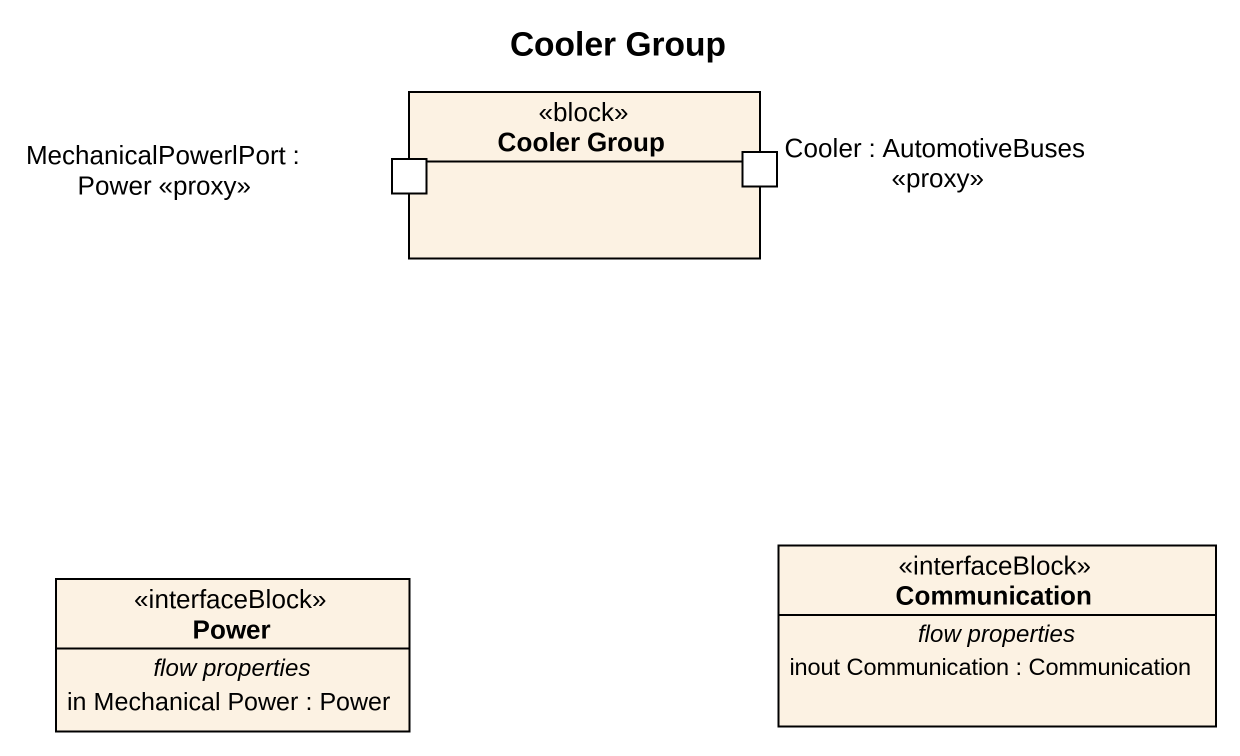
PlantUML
@startuml
title Cooler Group
allowmixing
hide circle
hide empty members
rectangle "Cooler Group" as Cooler_Group <<block>> {
  port "MechanicalPowerlPort : Power <<proxy>>" as MechanicalPowerlPort_Power
  port "Cooler : AutomotiveBuses <<proxy>>" as Cooler_AutomotiveBuses_proxy
}
class Power <<interfaceBlock>> {
  -- flow properties --
  in Mechanical Power : Power
}
class Communication <<interfaceBlock>> {
  -- flow properties --
  inout Communication : Communication
}
@enduml
